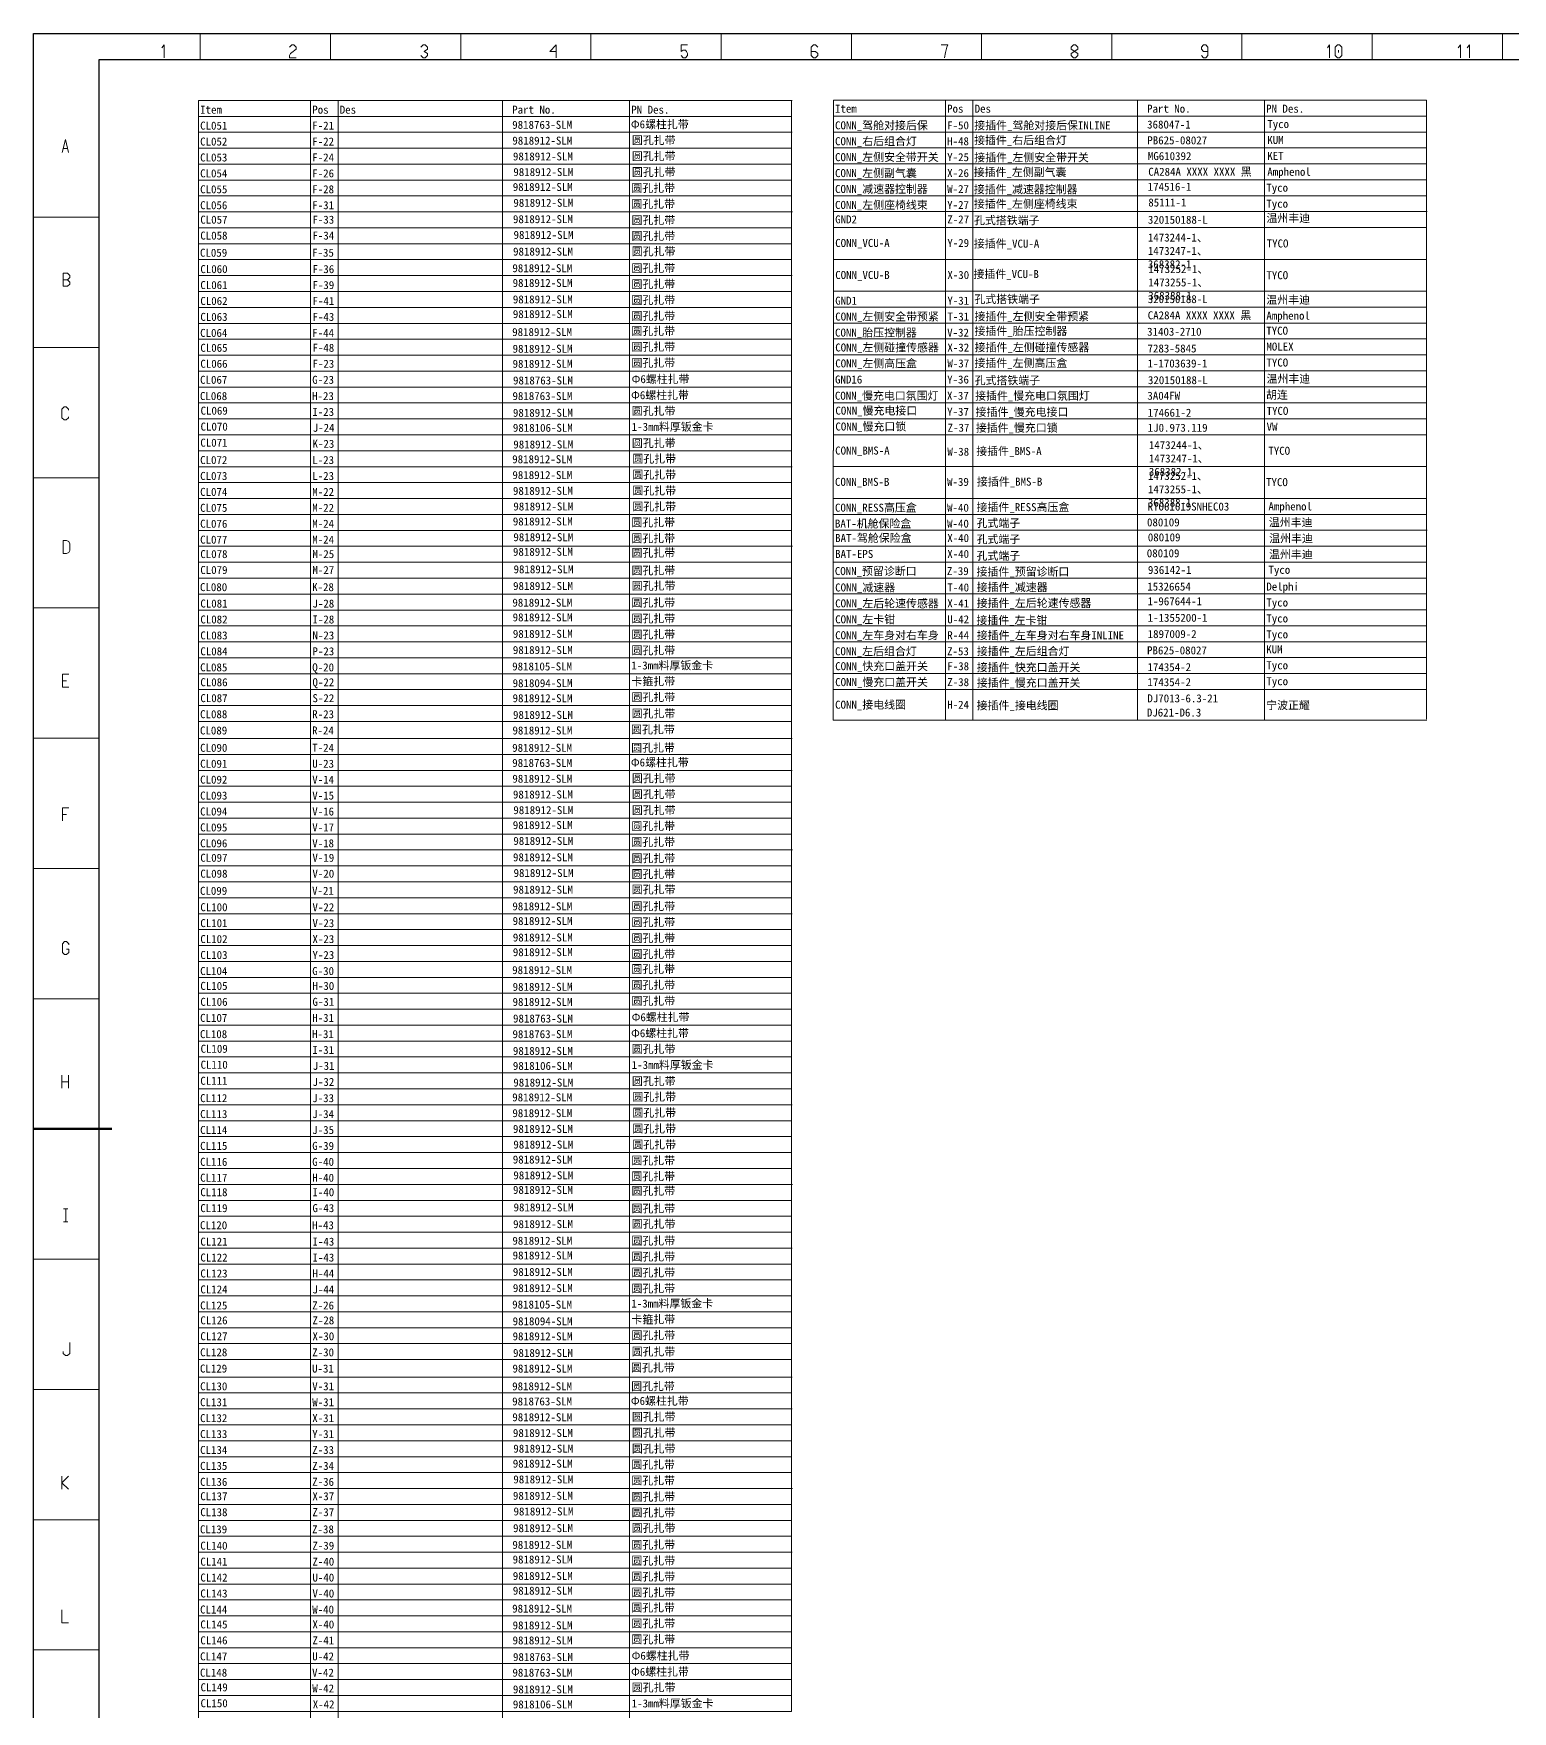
# Model space of a CAD drawing. Header units: millimetres. Extents: x 17 to 3784, y 12 to 1382.
# Drawn here: x 18 to 586, y 737 to 1381 of the extents above; entities that cross this region are included whole.
import ezdxf

# ---------------------------------------------------------------- set-up
doc = ezdxf.new("R2010")
doc.units = ezdxf.units.MM
doc.styles.add('FangSong_GB2312_Style', font='simfang.ttf')

msp = doc.modelspace()

# ---------------------------------------------------------------- linework, layer by layer
for points in [[(18.14, 1381.34), (3479.85, 1381.34), (3479.85, 12.21), (18.14, 12.21)], [(43.28, 1371.36), (3469.6, 1371.36), (3469.6, 22.31), (43.28, 22.31)]]:
    msp.add_lwpolyline(points, close=True)
at = {"color": 7, "linetype": 'Continuous', "lineweight": 13}
for points in [[(82.18, 1371.36), (82.18, 1381.36)], [(132.18, 1371.36), (132.18, 1381.36)], [(182.18, 1371.36), (182.18, 1381.36)], [(232.18, 1371.36), (232.18, 1381.36)], [(282.18, 1371.36), (282.18, 1381.36)], [(332.18, 1371.36), (332.18, 1381.36)], [(382.18, 1371.36), (382.18, 1381.36)], [(432.18, 1371.36), (432.18, 1381.36)], [(482.18, 1371.36), (482.18, 1381.36)], [(532.18, 1371.36), (532.18, 1381.36)], [(582.18, 1371.36), (582.18, 1381.36)], [(68.3, 1377.04), (67.44, 1375.94)], [(68.3, 1372.04), (68.3, 1377.04)], [(116.44, 1376.18), (117.29, 1377.04)], [(116.83, 1373.68), (116.44, 1372.9)], [(116.44, 1372.9), (116.44, 1372.04)], [(116.44, 1372.04), (118.94, 1372.04)], [(117.29, 1374.15), (116.83, 1373.68)], [(117.29, 1377.04), (118.08, 1377.04)], [(118.94, 1375.4), (117.29, 1374.15)], [(118.08, 1377.04), (118.94, 1376.18)], [(118.94, 1376.18), (118.94, 1375.4)], [(166.89, 1376.18), (167.75, 1377.04)], [(167.75, 1372.04), (166.89, 1372.9)], [(167.75, 1377.04), (168.53, 1377.04)], [(168.53, 1372.04), (167.75, 1372.04)], [(169.39, 1375.4), (168.14, 1374.54)], [(168.14, 1374.54), (169.39, 1373.68)], [(168.53, 1377.04), (169.39, 1376.18)], [(169.39, 1372.9), (168.53, 1372.04)], [(169.39, 1376.18), (169.39, 1375.4)], [(169.39, 1373.68), (169.39, 1372.9)], [(218.84, 1377.04), (216.34, 1374.54)], [(216.34, 1374.54), (218.84, 1374.54)], [(218.84, 1372.04), (218.84, 1377.04)], [(269.29, 1377.04), (266.79, 1377.04)], [(266.79, 1377.04), (266.79, 1374.54)], [(266.79, 1374.54), (267.65, 1374.93)], [(267.65, 1372.04), (266.79, 1372.9)], [(267.65, 1374.93), (268.43, 1374.93)], [(268.43, 1372.04), (267.65, 1372.04)], [(268.43, 1374.93), (268.9, 1374.54)], [(269.29, 1372.9), (268.43, 1372.04)], [(268.9, 1374.54), (269.29, 1373.68)], [(269.29, 1373.68), (269.29, 1372.9)], [(317.59, 1377.04), (316.74, 1376.18)], [(316.74, 1376.18), (316.74, 1372.9)], [(318.38, 1374.54), (316.74, 1374.54)], [(316.74, 1372.9), (317.59, 1372.04)], [(318.38, 1377.04), (317.59, 1377.04)], [(317.59, 1372.04), (318.38, 1372.04)], [(319.24, 1376.18), (318.38, 1377.04)], [(319.24, 1373.68), (318.38, 1374.54)], [(318.38, 1372.04), (319.24, 1372.9)], [(319.24, 1372.9), (319.24, 1373.68)], [(369.19, 1377.04), (366.69, 1377.04)], [(367.94, 1372.04), (368.33, 1374.15)], [(368.33, 1374.15), (368.79, 1376.18)], [(368.79, 1376.18), (369.19, 1377.04)], [(416.64, 1376.18), (417.5, 1377.04)], [(416.64, 1375.4), (416.64, 1376.18)], [(419.14, 1373.68), (416.64, 1375.4)], [(419.14, 1375.4), (416.64, 1373.68)], [(416.64, 1373.68), (416.64, 1372.9)], [(416.64, 1372.9), (417.5, 1372.04)], [(417.5, 1377.04), (418.28, 1377.04)], [(417.5, 1372.04), (418.28, 1372.04)], [(418.28, 1377.04), (419.14, 1376.18)], [(418.28, 1372.04), (419.14, 1372.9)], [(419.14, 1376.18), (419.14, 1375.4)], [(419.14, 1372.9), (419.14, 1373.68)], [(466.59, 1376.18), (467.45, 1377.04)], [(466.59, 1375.4), (466.59, 1376.18)], [(467.45, 1374.54), (466.59, 1375.4)], [(467.45, 1372.04), (466.59, 1372.9)], [(467.45, 1377.04), (468.23, 1377.04)], [(469.09, 1374.54), (467.45, 1374.54)], [(468.23, 1372.04), (467.45, 1372.04)], [(468.23, 1377.04), (469.09, 1376.18)], [(469.09, 1372.9), (468.23, 1372.04)], [(469.09, 1376.18), (469.09, 1372.9)], [(515.82, 1377.04), (514.96, 1375.94)], [(515.82, 1372.04), (515.82, 1377.04)], [(518.87, 1377.04), (518.01, 1376.18)], [(518.01, 1376.18), (518.01, 1372.9)], [(518.01, 1372.9), (518.87, 1372.04)], [(519.65, 1377.04), (518.87, 1377.04)], [(518.87, 1372.04), (519.65, 1372.04)], [(519.26, 1374.93), (519.26, 1374.15)], [(520.51, 1376.18), (519.65, 1377.04)], [(519.65, 1372.04), (520.51, 1372.9)], [(520.51, 1375.79), (520.51, 1376.18)], [(520.51, 1373.29), (520.51, 1375.79)], [(520.51, 1372.9), (520.51, 1373.29)], [(566.08, 1377.04), (565.22, 1375.94)], [(566.08, 1372.04), (566.08, 1377.04)], [(569.52, 1377.04), (568.66, 1375.94)], [(569.52, 1372.04), (569.52, 1377.04)], [(29.1, 1335.66), (30.35, 1340.66)], [(30.35, 1340.66), (31.6, 1335.66)], [(29.49, 1337.3), (31.21, 1337.3)], [(18.18, 1310.86), (43.18, 1310.86)], [(29.53, 1284.35), (29.53, 1289.35)], [(29.53, 1289.35), (31.16, 1289.35)], [(31.16, 1289.35), (32.03, 1288.49)], [(32.03, 1288.49), (32.03, 1287.71)], [(31.16, 1286.85), (29.53, 1286.85)], [(31.16, 1284.35), (29.53, 1284.35)], [(32.03, 1287.71), (31.16, 1286.85)], [(31.16, 1286.85), (32.03, 1285.99)], [(32.03, 1285.21), (31.16, 1284.35)], [(32.03, 1285.99), (32.03, 1285.21)], [(18.18, 1260.86), (43.18, 1260.86)], [(29.88, 1238.04), (29.03, 1237.18)], [(29.03, 1237.18), (29.03, 1233.9)], [(30.66, 1238.04), (29.88, 1238.04)], [(31.53, 1237.18), (30.66, 1238.04)], [(31.53, 1236.79), (31.53, 1237.18)], [(29.03, 1233.9), (29.88, 1233.04)], [(29.88, 1233.04), (30.66, 1233.04)], [(30.66, 1233.04), (31.53, 1233.9)], [(31.53, 1233.9), (31.53, 1234.29)], [(18.18, 1210.86), (43.18, 1210.86)], [(29.53, 1181.73), (29.53, 1186.73)], [(29.53, 1186.73), (30.78, 1186.73)], [(30.78, 1186.73), (31.63, 1186.34)], [(31.63, 1186.34), (32.03, 1185.48)], [(32.03, 1185.48), (32.03, 1182.98)], [(30.78, 1181.73), (29.53, 1181.73)], [(31.63, 1182.12), (30.78, 1181.73)], [(32.03, 1182.98), (31.63, 1182.12)], [(18.18, 1160.86), (43.18, 1160.86)], [(29.2, 1130.42), (29.2, 1135.42)], [(29.2, 1135.42), (31.7, 1135.42)], [(29.2, 1132.92), (30.84, 1132.92)], [(31.7, 1130.42), (29.2, 1130.42)], [(18.18, 1110.86), (43.18, 1110.86)], [(29.2, 1079.11), (29.2, 1084.11)], [(29.2, 1084.11), (31.7, 1084.11)], [(29.2, 1081.61), (30.84, 1081.61)], [(18.18, 1060.86), (43.18, 1060.86)], [(30.06, 1032.8), (29.2, 1031.94)], [(29.2, 1031.94), (29.2, 1028.66)], [(30.84, 1032.8), (30.06, 1032.8)], [(31.7, 1031.94), (30.84, 1032.8)], [(31.7, 1031.55), (31.7, 1031.94)], [(29.2, 1028.66), (30.06, 1027.8)], [(30.06, 1027.8), (30.84, 1027.8)], [(31.7, 1029.91), (30.84, 1029.91)], [(30.84, 1027.8), (31.7, 1028.66)], [(31.7, 1028.66), (31.7, 1029.91)], [(18.18, 1010.87), (43.18, 1010.87)], [(29.03, 976.49), (29.03, 981.49)], [(31.53, 981.49), (31.53, 976.49)], [(29.03, 978.99), (31.53, 978.99)], [(29.63, 930.18), (31.35, 930.18)], [(30.5, 930.18), (30.5, 925.18)], [(29.63, 925.18), (31.35, 925.18)], [(18.18, 910.87), (43.18, 910.87)], [(32.03, 878.87), (32.03, 874.73)], [(29.53, 874.73), (29.53, 875.51)], [(30.38, 873.87), (29.53, 874.73)], [(31.16, 873.87), (30.38, 873.87)], [(32.03, 874.73), (31.16, 873.87)], [(81.45, 865.64), (309.43, 865.64)], [(18.18, 860.87), (43.18, 860.87)], [(81.45, 859.53), (309.18, 859.53)], [(29.03, 822.57), (29.03, 827.57)], [(31.53, 827.57), (29.03, 825.07)], [(29.03, 825.07), (31.53, 822.57)], [(18.18, 810.87), (43.18, 810.87)], [(29.03, 776.26), (29.03, 771.26)], [(29.03, 771.26), (31.53, 771.26)], [(18.18, 760.87), (43.18, 760.87)]]:
    msp.add_lwpolyline(points, dxfattribs=at)
at = {"color": 0, "linetype": 'Continuous', "lineweight": 13}
for points in [[(81.46, 1355.69), (81.46, 1221.22)], [(81.46, 1355.69), (309.44, 1355.69)], [(124.51, 1355.69), (124.51, 1221.22)], [(135.07, 1355.69), (135.07, 1221.22)], [(198.22, 1355.69), (198.22, 1221.22)], [(247.01, 1355.69), (247.01, 1221.22)], [(309.23, 1355.69), (309.23, 1227.34)], [(325.26, 1355.82), (325.26, 1349.71)], [(325.26, 1355.82), (553.06, 1355.82)], [(325.26, 1355.8), (325.26, 1221.33)], [(368.32, 1355.82), (368.32, 1349.71)], [(368.32, 1355.8), (368.32, 1221.33)], [(378.87, 1355.82), (378.87, 1349.71)], [(378.87, 1355.8), (378.87, 1221.33)], [(442.02, 1355.82), (442.02, 1349.71)], [(442.02, 1355.8), (442.02, 1221.33)], [(490.82, 1355.82), (490.82, 1349.71)], [(490.82, 1355.8), (490.82, 1221.33)], [(553.04, 1355.8), (553.04, 1221.33)], [(81.46, 1349.57), (309.19, 1349.57)], [(325.26, 1349.71), (552.96, 1349.71)], [(81.46, 1343.46), (309.42, 1343.46)], [(325.26, 1343.57), (553.22, 1343.57)], [(81.46, 1337.35), (309.19, 1337.35)], [(325.26, 1337.46), (552.99, 1337.46)], [(81.46, 1331.24), (309.3, 1331.24)], [(325.26, 1331.35), (553.11, 1331.35)], [(81.46, 1325.13), (309.26, 1325.13)], [(325.26, 1325.24), (553.07, 1325.24)], [(81.46, 1319.01), (309.37, 1319.01)], [(325.26, 1319.12), (553.18, 1319.12)], [(81.46, 1312.9), (309.54, 1312.9)], [(325.26, 1313.01), (553.34, 1313.01)], [(81.46, 1306.79), (309.26, 1306.79)], [(325.26, 1306.9), (553.06, 1306.9)], [(81.46, 1300.68), (309.17, 1300.68)], [(325.26, 1294.68), (552.95, 1294.68)], [(81.46, 1294.57), (309.15, 1294.57)], [(81.46, 1288.45), (309.44, 1288.45)], [(81.46, 1282.34), (309.18, 1282.34)], [(325.26, 1282.45), (552.98, 1282.45)], [(81.46, 1276.23), (309.17, 1276.23)], [(325.26, 1276.34), (552.98, 1276.34)], [(81.46, 1270.12), (309.18, 1270.12)], [(325.26, 1270.23), (552.99, 1270.23)], [(81.46, 1264.01), (309.22, 1264.01)], [(325.26, 1264.12), (553.03, 1264.12)], [(81.46, 1257.89), (309.37, 1257.89)], [(325.26, 1258), (553.18, 1258)], [(81.46, 1251.78), (309.37, 1251.78)], [(325.26, 1251.89), (553.18, 1251.89)], [(81.46, 1245.67), (309.2, 1245.67)], [(325.26, 1245.78), (553, 1245.78)], [(81.46, 1239.56), (309.25, 1239.56)], [(325.24, 1239.58), (553.03, 1239.58)], [(81.46, 1233.45), (309.16, 1233.45)], [(325.24, 1233.47), (552.94, 1233.47)], [(81.46, 1227.33), (309.25, 1227.33)], [(81.46, 1227.31), (81.46, 1092.85)], [(124.52, 1227.31), (124.52, 1092.85)], [(135.07, 1227.31), (135.07, 1092.85)], [(198.22, 1227.31), (198.22, 1092.85)], [(247.01, 1227.31), (247.01, 1092.85)], [(309.23, 1227.31), (309.23, 1092.85)], [(325.24, 1227.36), (553.03, 1227.36)], [(81.46, 1221.22), (309.16, 1221.22)], [(325.24, 1221.25), (325.24, 1117.8)], [(368.29, 1221.25), (368.29, 1117.82)], [(378.85, 1221.25), (378.85, 1117.9)], [(442, 1221.25), (442, 1117.8)], [(490.79, 1221.25), (490.79, 1117.86)], [(553.01, 1221.25), (553.01, 1118.13)], [(81.46, 1215.09), (309.42, 1215.09)], [(325.24, 1215.14), (552.96, 1215.14)], [(81.46, 1208.97), (309.19, 1208.97)], [(81.46, 1202.86), (309.3, 1202.86)], [(325.24, 1202.91), (553.04, 1202.91)], [(81.46, 1196.75), (309.26, 1196.75)], [(325.24, 1196.8), (553.15, 1196.8)], [(81.46, 1190.64), (309.38, 1190.64)], [(325.24, 1190.69), (553.32, 1190.69)], [(81.46, 1184.53), (309.54, 1184.53)], [(325.24, 1184.58), (553.04, 1184.58)], [(81.46, 1178.41), (309.26, 1178.41)], [(81.46, 1172.3), (309.17, 1172.3)], [(325.24, 1178.46), (552.94, 1178.46)], [(325.24, 1172.35), (552.92, 1172.35)], [(81.46, 1166.19), (309.15, 1166.19)], [(325.24, 1166.24), (553.22, 1166.24)], [(81.46, 1160.08), (309.44, 1160.08)], [(325.24, 1160.13), (552.95, 1160.13)], [(81.46, 1153.97), (309.18, 1153.97)], [(325.24, 1154.02), (552.95, 1154.02)], [(81.46, 1147.85), (309.17, 1147.85)], [(325.24, 1147.9), (552.96, 1147.9)], [(81.46, 1141.74), (309.19, 1141.74)], [(325.24, 1141.79), (553, 1141.79)], [(81.46, 1135.63), (309.23, 1135.63)], [(325.24, 1135.68), (553.15, 1135.68)], [(81.46, 1129.52), (309.38, 1129.52)], [(325.24, 1129.57), (553.15, 1129.57)], [(325.24, 1129.57), (553.15, 1129.57)], [(81.46, 1123.41), (309.38, 1123.41)], [(81.46, 1117.29), (309.2, 1117.29)], [(325.24, 1117.83), (553.15, 1117.83)], [(81.46, 1110.74), (81.46, 976.28)], [(81.46, 1110.74), (309.44, 1110.74)], [(124.51, 1110.74), (124.51, 976.28)], [(135.07, 1110.74), (135.07, 976.28)], [(198.22, 1110.74), (198.22, 976.28)], [(247.01, 1110.74), (247.01, 976.28)], [(309.23, 1110.74), (309.23, 982.39)], [(81.46, 1104.63), (309.19, 1104.63)], [(81.46, 1098.52), (309.42, 1098.52)], [(81.46, 1092.41), (309.18, 1092.41)], [(81.46, 1086.29), (309.3, 1086.29)], [(81.46, 1080.18), (309.26, 1080.18)], [(81.46, 1074.07), (309.37, 1074.07)], [(81.46, 1067.96), (309.54, 1067.96)], [(81.46, 1061.85), (309.26, 1061.85)], [(81.46, 1055.73), (309.16, 1055.73)], [(81.46, 1049.62), (309.14, 1049.62)], [(81.46, 1043.51), (309.44, 1043.51)], [(81.46, 1037.4), (309.18, 1037.4)], [(81.46, 1031.29), (309.17, 1031.29)], [(81.46, 1025.17), (309.18, 1025.17)], [(81.46, 1019.06), (309.22, 1019.06)], [(81.46, 1012.95), (309.37, 1012.95)], [(81.46, 1006.84), (309.37, 1006.84)], [(81.46, 1000.73), (309.2, 1000.73)], [(81.46, 994.61), (309.25, 994.61)], [(81.46, 988.5), (309.16, 988.5)], [(81.46, 982.39), (309.25, 982.39)], [(81.46, 982.37), (81.46, 847.9)], [(124.51, 982.37), (124.51, 847.9)], [(135.07, 982.37), (135.07, 847.9)], [(198.22, 982.37), (198.22, 847.9)], [(247.01, 982.37), (247.01, 847.9)], [(309.23, 982.37), (309.23, 847.9)], [(81.46, 976.28), (309.16, 976.28)], [(81.46, 970.14), (309.42, 970.14)], [(81.46, 964.03), (309.19, 964.03)], [(81.46, 957.92), (309.3, 957.92)], [(81.46, 951.81), (309.26, 951.81)], [(81.46, 945.69), (309.37, 945.69)], [(81.46, 939.58), (309.54, 939.58)], [(81.46, 933.47), (309.26, 933.47)], [(81.46, 927.36), (309.17, 927.36)], [(81.46, 921.25), (309.14, 921.25)], [(81.46, 915.14), (309.44, 915.14)], [(81.46, 909.02), (309.18, 909.02)], [(81.46, 902.91), (309.17, 902.91)], [(81.46, 896.8), (309.18, 896.8)], [(81.46, 890.69), (309.22, 890.69)], [(81.46, 884.58), (309.37, 884.58)], [(81.46, 878.46), (309.37, 878.46)], [(81.46, 872.35), (309.2, 872.35)], [(81.45, 865.64), (81.45, 731.18)], [(124.51, 865.64), (124.51, 731.18)], [(135.06, 865.64), (135.06, 731.18)], [(198.21, 865.64), (198.21, 731.18)], [(247, 865.64), (247, 731.18)], [(309.22, 865.64), (309.22, 737.29)], [(81.45, 853.42), (309.41, 853.42)], [(81.45, 847.31), (309.18, 847.31)], [(81.45, 841.2), (309.29, 841.2)], [(81.45, 835.08), (309.25, 835.08)], [(81.45, 828.97), (309.36, 828.97)], [(81.45, 822.86), (309.53, 822.86)], [(81.45, 816.75), (309.25, 816.75)], [(81.45, 810.64), (309.16, 810.64)], [(81.45, 804.52), (309.14, 804.52)], [(81.45, 798.41), (309.43, 798.41)], [(81.45, 792.3), (309.17, 792.3)], [(81.45, 786.19), (309.16, 786.19)], [(81.45, 780.08), (309.18, 780.08)], [(81.45, 773.96), (309.21, 773.96)], [(81.45, 767.85), (309.36, 767.85)], [(81.45, 761.74), (309.36, 761.74)], [(81.45, 755.63), (309.19, 755.63)], [(81.45, 749.52), (309.24, 749.52)], [(81.45, 743.4), (309.15, 743.4)], [(81.45, 737.29), (309.24, 737.29)]]:
    msp.add_lwpolyline(points, dxfattribs=at)
at = {"color": 7, "linetype": 'Continuous', "lineweight": 50}
msp.add_lwpolyline([(18.18, 960.87), (48.18, 960.87)], dxfattribs=at)

# ---------------------------------------------------------------- texts
at = {"color": 0, "linetype": 'Continuous', "style": 'FangSong_GB2312_Style'}
for s, height, p in [('Item', 3.072, (82.11, 1350.61)), ('Pos', 3.072, (125.17, 1350.61)), ('Des', 3.072, (135.72, 1350.61)), ('Part No.', 3.072, (201.94, 1350.61)), ('PN Des.', 3.072, (247.66, 1350.61)), ('Item', 3.072, (325.9, 1350.99)), ('Pos', 3.072, (368.95, 1350.99)), ('Des', 3.072, (379.51, 1350.99)), ('Part No.', 3.072, (445.73, 1350.99)), ('PN Des.', 3.072, (491.45, 1350.99)), ('CL051', 3.072, (82.11, 1344.49)), ('F-21', 3.072, (125.17, 1344.49)), ('9818763-SLM', 3.0724, (201.95, 1344.8)), ('Φ6螺柱扎带', 3.072, (247.51, 1344.98)), ('CONN_驾舱对接后保', 3.0724, (325.92, 1344.6)), ('F-50', 3.072, (368.97, 1344.6)), ('接插件_驾舱对接后保INLINE', 3.0724, (379.37, 1344.58)), ('368047-1', 3.072, (445.75, 1344.91)), ('Tyco ', 3.072, (491.89, 1345.09)), ('CL052', 3.072, (82.11, 1338.38)), ('F-22', 3.072, (125.17, 1338.38)), ('9818912-SLM ', 3.0724, (202.01, 1338.73)), ('圆孔扎带', 3.072, (247.9, 1338.87)), ('CONN_右后组合灯 ', 3.0724, (325.92, 1338.49)), ('H-48', 3.072, (368.97, 1338.49)), ('接插件_右后组合灯', 3.072, (379.32, 1338.89)), ('CL053', 3.072, (82.11, 1332.27)), ('F-24', 3.072, (125.17, 1332.27)), ('9818912-SLM ', 3.0724, (202.23, 1332.67)), ('圆孔扎带', 3.072, (247.9, 1332.76)), ('CONN_左侧安全带开关', 3.0724, (325.92, 1332.38)), ('Y-25', 3.072, (368.97, 1332.38)), ('接插件_左侧安全带开关', 3.0724, (379.37, 1332.26)), ('MG610392', 3.072, (446.04, 1332.79)), ('KET', 3.072, (491.89, 1332.87)), ('CL054', 3.072, (82.11, 1326.16)), ('F-26', 3.072, (125.17, 1326.16)), ('9818912-SLM ', 3.0724, (202.38, 1326.67)), ('圆孔扎带', 3.072, (247.9, 1326.65)), ('CONN_左侧副气囊', 3.072, (325.92, 1326.27)), ('X-26', 3.072, (368.97, 1326.27)), ('接插件_左侧副气囊', 3.072, (379.17, 1326.64)), ('CA284A XXXX XXXX 黑', 3.0724, (446.19, 1326.79)), ('Amphenol ', 3.072, (491.89, 1326.76)), ('CL055', 3.072, (82.11, 1320.05)), ('F-28', 3.072, (125.17, 1320.05)), ('9818912-SLM ', 3.0724, (202.17, 1320.93)), ('圆孔扎带', 3.072, (247.7, 1320.54)), ('CONN_减速器控制器', 3.0724, (325.92, 1320.16)), ('W-27', 3.072, (368.97, 1320.16)), ('接插件_减速器控制器', 3.072, (379.22, 1320.02)), ('174516-1', 3.072, (445.98, 1321.04)), ('Tyco ', 3.072, (491.51, 1320.65)), ('CL056', 3.072, (82.11, 1313.93)), ('F-31', 3.072, (125.17, 1313.93)), ('9818912-SLM ', 3.0724, (202.39, 1314.87)), ('圆孔扎带', 3.072, (247.7, 1314.42)), ('CONN_左侧座椅线束', 3.0724, (325.92, 1314.04)), ('Y-27', 3.072, (368.97, 1314.04)), ('接插件_左侧座椅线束', 3.072, (379.23, 1314.44)), ('85111-1', 3.072, (446.2, 1314.98)), ('Tyco ', 3.072, (491.51, 1314.53)), ('CL057', 3.072, (82.17, 1308.39)), ('F-33', 3.072, (125.23, 1308.39)), ('9818912-SLM ', 3.0724, (202.24, 1308.58)), ('圆孔扎带', 3.072, (247.77, 1308.18)), ('GND2', 3.072, (325.98, 1308.5)), ('Z-27', 3.072, (369.03, 1308.5)), ('孔式搭铁端子', 3.072, (379.28, 1308.14)), ('320150188-L', 3.0724, (446.04, 1308.36)), ('温州丰迪', 3.072, (491.57, 1308.99)), ('CL058', 3.072, (82.17, 1302.28)), ('F-34', 3.072, (125.23, 1302.28)), ('9818912-SLM ', 3.0724, (202.46, 1302.56)), ('圆孔扎带', 3.072, (247.77, 1302.11)), ('CONN_VCU-A', 3.072, (325.98, 1299.45)), ('Y-29', 3.072, (369.03, 1299.45)), ('接插件_VCU-A', 3.072, (379.22, 1299.18)), ('TYCO ', 3.072, (491.65, 1299.25)), ('CL059', 3.072, (82.05, 1295.7)), ('F-35', 3.072, (125.11, 1295.7)), ('9818912-SLM ', 3.0724, (202.28, 1296.14)), ('圆孔扎带', 3.072, (247.85, 1296.2)), ('CL060', 3.072, (82.19, 1289.41)), ('F-36', 3.072, (125.24, 1289.41)), ('9818912-SLM ', 3.0724, (202.02, 1289.76)), ('圆孔扎带', 3.072, (247.74, 1289.76)), ('CONN_VCU-B', 3.072, (325.99, 1287.16)), ('X-30', 3.072, (369.05, 1287.16)), ('接插件_VCU-B', 3.072, (379.07, 1287.51)), ('TYCO ', 3.072, (491.54, 1287.07)), ('CL061', 3.072, (82.19, 1283.29)), ('F-39', 3.072, (125.24, 1283.29)), ('9818912-SLM ', 3.0724, (202.11, 1284.12)), ('圆孔扎带', 3.072, (247.74, 1283.64)), ('CL062', 3.072, (82.19, 1277.18)), ('F-41', 3.072, (125.24, 1277.18)), ('9818912-SLM ', 3.0724, (202.19, 1277.79)), ('圆孔扎带', 3.072, (247.74, 1277.53)), ('GND1', 3.072, (325.99, 1277.29)), ('Y-31', 3.072, (369.05, 1277.29)), ('孔式搭铁端子', 3.072, (379.42, 1277.87)), ('320150188-L', 3.0724, (445.99, 1277.9)), ('温州丰迪', 3.072, (491.54, 1277.64)), ('CL063', 3.072, (82.19, 1271.07)), ('F-43', 3.072, (125.24, 1271.07)), ('9818912-SLM ', 3.0724, (202.19, 1272.15)), ('圆孔扎带', 3.072, (247.7, 1265.64)), ('圆孔扎带', 3.072, (247.74, 1271.42)), ('CONN_左侧安全带预紧', 3.0724, (325.99, 1271.18)), ('T-31', 3.072, (369.05, 1271.18)), ('接插件_左侧安全带预紧', 3.0724, (379.47, 1271.25)), ('接插件_胎压控制器', 3.072, (379.48, 1265.66)), ('CA284A XXXX XXXX 黑', 3.0724, (445.99, 1271.68)), ('TYCO ', 3.072, (491.5, 1265.75)), ('Amphenol ', 3.072, (491.54, 1271.53)), ('CL064', 3.072, (82.11, 1264.92)), ('F-44', 3.072, (125.17, 1264.92)), ('9818912-SLM ', 3.0724, (201.94, 1265.26)), ('圆孔扎带', 3.072, (247.74, 1259.55)), ('CONN_胎压控制器', 3.072, (325.92, 1265.03)), ('CONN_左侧碰撞传感器', 3.0724, (325.99, 1259.31)), ('V-32', 3.072, (368.97, 1265.03)), ('接插件_左侧碰撞传感器', 3.0724, (379.53, 1259.37)), ('31403-2710', 3.072, (445.75, 1265.38)), ('MOLEX', 3.072, (491.55, 1259.66)), ('CL065', 3.072, (82.19, 1259.2)), ('CL066', 3.072, (82.19, 1253.08)), ('F-48', 3.072, (125.24, 1259.2)), ('F-23', 3.072, (125.24, 1253.08)), ('9818912-SLM ', 3.0724, (202.09, 1253.07)), ('9818912-SLM ', 3.0724, (202.11, 1258.84)), ('圆孔扎带', 3.072, (247.74, 1253.43)), ('CONN_左侧高压盒', 3.072, (325.99, 1253.2)), ('W-37', 3.072, (369.05, 1253.2)), ('X-32', 3.072, (369.05, 1259.31)), ('接插件_左侧高压盒', 3.072, (379.47, 1253.35)), ('7283-5845', 3.072, (445.91, 1258.95)), ('1-1703639-1', 3.0724, (445.9, 1253.18)), ('TYCO ', 3.072, (491.55, 1253.54)), ('CL067', 3.072, (82.1, 1246.92)), ('G-23', 3.072, (125.16, 1246.92)), ('9818763-SLM', 3.0724, (202.26, 1246.68)), ('Φ6螺柱扎带', 3.072, (247.81, 1247.18)), ('GND16', 3.072, (325.91, 1247.03)), ('Y-36', 3.072, (368.96, 1247.03)), ('孔式搭铁端子', 3.072, (379.52, 1246.72)), ('320150188-L', 3.0724, (446.06, 1246.79)), ('温州丰迪', 3.072, (491.62, 1247.3)), ('CL068', 3.072, (82.04, 1240.68)), ('H-23', 3.072, (125.1, 1240.68)), ('9818763-SLM', 3.0724, (202.05, 1240.69)), ('Φ6螺柱扎带', 3.072, (247.6, 1241.03)), ('CONN_慢充电口氛围灯', 3.0724, (325.85, 1240.8)), ('X-37', 3.072, (368.9, 1240.8)), ('接插件_慢充电口氛围灯', 3.0724, (379.69, 1240.78)), ('3A04FW', 3.072, (445.85, 1240.8)), ('胡连 ', 3.072, (491.4, 1241.14)), ('CL069', 3.072, (82.27, 1235.06)), ('I-23', 3.072, (125.19, 1234.61)), ('9818912-SLM ', 3.0724, (202.22, 1234.26)), ('圆孔扎带', 3.072, (247.85, 1234.97)), ('CONN_慢充电接口', 3.072, (326.05, 1235.08)), ('Y-37', 3.072, (368.96, 1234.64)), ('接插件_慢充电接口', 3.072, (379.9, 1234.57)), ('174661-2', 3.072, (445.99, 1234.29)), ('TYCO ', 3.072, (491.63, 1234.99)), ('CL070', 3.072, (82.27, 1228.95)), ('J-24', 3.072, (125.35, 1228.51)), ('9818106-SLM ', 3.0724, (202.2, 1228.5)), ('1-3mm料厚钣金卡', 3.072, (247.85, 1228.86)), ('CONN_慢充口锁', 3.072, (326.05, 1228.97)), ('Z-37', 3.072, (369.13, 1228.53)), ('接插件_慢充口锁', 3.072, (379.97, 1228.5)), ('1J0.973.119', 3.0724, (445.98, 1228.52)), ('VW ', 3.072, (491.63, 1228.88)), ('CL071', 3.072, (82.18, 1222.78)), ('K-23', 3.072, (125.26, 1222.35)), ('9818912-SLM ', 3.0724, (202.37, 1222.1)), ('圆孔扎带', 3.072, (247.92, 1222.61)), ('CL072', 3.072, (82.11, 1216.12)), ('L-23', 3.072, (125.17, 1216.12)), ('9818912-SLM ', 3.0724, (201.95, 1216.43)), ('圆孔扎带', 3.072, (248.09, 1216.61)), ('CONN_BMS-A', 3.072, (325.96, 1219.76)), ('W-38', 3.072, (369.04, 1219.32)), ('接插件_BMS-A', 3.072, (380.13, 1219.54)), ('TYCO ', 3.072, (492.29, 1219.67)), ('CL073', 3.072, (82.11, 1210.01)), ('L-23', 3.072, (125.17, 1210.01)), ('9818912-SLM ', 3.0724, (202.02, 1210.36)), ('圆孔扎带', 3.072, (248.09, 1210.5)), ('接插件_BMS-B', 3.072, (380.41, 1207.81)), ('CL074', 3.072, (82.11, 1203.89)), ('M-22', 3.072, (125.17, 1203.89)), ('9818912-SLM ', 3.0724, (202.23, 1204.3)), ('圆孔扎带', 3.072, (248.09, 1204.38)), ('CONN_BMS-B', 3.072, (325.89, 1207.74)), ('W-39', 3.072, (368.94, 1207.74)), ('TYCO ', 3.072, (491.41, 1207.63)), ('CL075', 3.072, (82.11, 1197.78)), ('M-22', 3.072, (125.17, 1197.78)), ('9818912-SLM ', 3.0724, (202.38, 1198.3)), ('圆孔扎带', 3.072, (248.09, 1198.27)), ('CONN_RESS高压盒', 3.0724, (325.89, 1197.83)), ('W-40', 3.072, (368.94, 1197.83)), ('接插件_RESS高压盒', 3.0724, (380.26, 1198.03)), ('CL076', 3.072, (82.11, 1191.67)), ('M-24', 3.072, (125.17, 1191.67)), ('9818912-SLM ', 3.0724, (202.18, 1192.55)), ('圆孔扎带', 3.072, (247.7, 1192.16)), ('BAT-机舱保险盒', 3.072, (325.89, 1191.72)), ('W-40', 3.072, (368.94, 1191.72)), ('孔式端子', 3.072, (380.26, 1191.91)), ('080109', 3.072, (445.7, 1192.2)), ('温州丰迪', 3.072, (492.48, 1192.21)), ('CL077', 3.072, (82.11, 1185.56)), ('M-24', 3.072, (125.17, 1185.56)), ('9818912-SLM ', 3.0724, (202.4, 1186.5)), ('圆孔扎带', 3.072, (247.7, 1186.05)), ('BAT-驾舱保险盒', 3.072, (325.95, 1186.18)), ('X-40', 3.072, (369.01, 1186.18)), ('孔式端子', 3.072, (380.26, 1185.71)), ('080109', 3.072, (446.02, 1186.45)), ('温州丰迪', 3.072, (492.62, 1186.05)), ('CL078', 3.072, (82.17, 1180.02)), ('M-25', 3.072, (125.23, 1180.02)), ('9818912-SLM ', 3.0724, (202.24, 1180.9)), ('圆孔扎带', 3.072, (247.77, 1180.51)), ('BAT-EPS', 3.072, (325.95, 1180.07)), ('X-40', 3.072, (369.01, 1180.07)), ('孔式端子', 3.072, (380.26, 1179.38)), ('080109', 3.072, (445.62, 1180.34)), ('温州丰迪', 3.072, (492.56, 1179.9)), ('CL079', 3.072, (82.17, 1173.91)), ('M-27', 3.072, (125.23, 1173.91)), ('9818912-SLM ', 3.0724, (202.46, 1174.18)), ('圆孔扎带', 3.072, (247.77, 1173.73)), ('CONN_预留诊断口', 3.072, (325.83, 1173.49)), ('Z-39', 3.072, (368.88, 1173.49)), ('接插件_预留诊断口', 3.072, (380.26, 1173.27)), ('936142-1', 3.072, (446.05, 1173.93)), ('Tyco', 3.072, (492.35, 1173.98)), ('CL080', 3.072, (82.05, 1167.33)), ('K-28', 3.072, (125.11, 1167.33)), ('9818912-SLM ', 3.0724, (202.28, 1167.77)), ('圆孔扎带', 3.072, (247.85, 1167.82)), ('CONN_减速器', 3.072, (325.96, 1167.19)), ('T-40', 3.072, (369.02, 1167.19)), ('接插件_减速器 ', 3.072, (380.32, 1167.32)), ('15326654', 3.072, (445.8, 1167.54)), ('Delphi', 3.072, (491.52, 1167.54)), ('CL081', 3.072, (82.19, 1161.03)), ('J-28', 3.072, (125.24, 1161.03)), ('9818912-SLM ', 3.0724, (202.02, 1161.38)), ('圆孔扎带', 3.072, (247.74, 1161.38)), ('CONN_左后轮速传感器', 3.0724, (325.96, 1161.08)), ('X-41', 3.072, (369.02, 1161.08)), ('接插件_左后轮速传感器', 3.0724, (380.32, 1161.21)), ('1-967644-1', 3.072, (445.89, 1161.91)), ('Tyco', 3.072, (491.52, 1161.43)), ('CL082', 3.072, (82.19, 1154.92)), ('I-28', 3.072, (125.24, 1154.92)), ('9818912-SLM ', 3.0724, (202.11, 1155.74)), ('圆孔扎带', 3.072, (247.74, 1155.27)), ('CONN_左卡钳', 3.072, (325.96, 1154.97)), ('U-42', 3.072, (369.02, 1154.97)), ('接插件_左卡钳', 3.072, (380.2, 1154.64)), ('1-1355200-1', 3.0724, (445.96, 1155.57)), ('Tyco', 3.072, (491.52, 1155.32)), ('CL083', 3.072, (82.19, 1148.81)), ('N-23', 3.072, (125.24, 1148.81)), ('9818912-SLM ', 3.0724, (202.19, 1149.41)), ('圆孔扎带', 3.072, (247.74, 1149.16)), ('圆孔扎带', 3.072, (247.74, 1143.04)), ('CONN_左车身对右车身', 3.0724, (325.96, 1148.86)), ('R-44', 3.072, (369.02, 1148.86)), ('接插件_左车身对右车身INLINE', 3.0724, (380.33, 1148.85)), ('1897009-2', 3.072, (445.96, 1149.32)), ('Tyco', 3.072, (491.52, 1149.21)), ('CL084', 3.072, (82.19, 1142.7)), ('P-23', 3.072, (125.24, 1142.7)), ('9818912-SLM ', 3.0724, (202.19, 1143.19)), ('1-3mm料厚钣金卡', 3.072, (247.7, 1137.26)), ('CONN_左后组合灯', 3.072, (325.89, 1142.7)), ('Z-53', 3.072, (368.94, 1142.7)), ('接插件_左后组合灯', 3.072, (380.33, 1142.74)), ('CL085', 3.072, (82.11, 1136.54)), ('CL086', 3.072, (82.19, 1130.82)), ('Q-20', 3.072, (125.17, 1136.54)), ('Q-22', 3.072, (125.24, 1130.82)), ('9818105-SLM ', 3.0724, (201.94, 1136.89)), ('9818094-SLM ', 3.0724, (202.11, 1130.47)), ('卡箍扎带', 3.072, (247.74, 1131.17)), ('CL087', 3.072, (82.19, 1124.71)), ('S-22', 3.072, (125.24, 1124.71)), ('9818912-SLM ', 3.0724, (202.09, 1124.7)), ('圆孔扎带', 3.072, (247.74, 1125.06)), ('CL088', 3.072, (82.1, 1118.55)), ('R-23', 3.072, (125.16, 1118.55)), ('9818912-SLM ', 3.0724, (202.26, 1118.3)), ('圆孔扎带', 3.072, (247.81, 1118.81)), ('CL089', 3.072, (82.05, 1112.31)), ('R-24', 3.072, (125.1, 1112.31)), ('9818912-SLM ', 3.0724, (202.05, 1112.31)), ('圆孔扎带', 3.072, (247.6, 1112.66)), ('CL090', 3.072, (82.11, 1105.66)), ('T-24', 3.072, (125.16, 1105.66)), ('CL091', 3.072, (82.11, 1099.55)), ('U-23', 3.072, (125.16, 1099.55)), ('9818763-SLM', 3.0724, (201.95, 1099.86)), ('Φ6螺柱扎带', 3.072, (247.51, 1100.04)), ('CL092', 3.072, (82.11, 1093.44)), ('V-14', 3.072, (125.16, 1093.44)), ('9818912-SLM ', 3.0724, (202.01, 1093.79)), ('圆孔扎带', 3.072, (247.9, 1093.93)), ('CL093', 3.072, (82.11, 1087.33)), ('V-15', 3.072, (125.16, 1087.33)), ('9818912-SLM ', 3.0724, (202.23, 1087.73)), ('圆孔扎带', 3.072, (247.9, 1087.82)), ('CL094', 3.072, (82.11, 1081.21)), ('V-16', 3.072, (125.16, 1081.21)), ('9818912-SLM ', 3.0724, (202.38, 1081.73)), ('圆孔扎带', 3.072, (247.9, 1081.7)), ('CL095', 3.072, (82.11, 1075.1)), ('V-17', 3.072, (125.16, 1075.1)), ('9818912-SLM ', 3.0724, (202.17, 1075.99)), ('圆孔扎带', 3.072, (247.7, 1075.59)), ('CL096', 3.072, (82.11, 1068.99)), ('V-18', 3.072, (125.16, 1068.99)), ('9818912-SLM ', 3.0724, (202.39, 1069.93)), ('圆孔扎带', 3.072, (247.7, 1069.48)), ('CL097', 3.072, (82.17, 1063.45)), ('V-19', 3.072, (125.23, 1063.45)), ('9818912-SLM ', 3.0724, (202.24, 1063.63)), ('圆孔扎带', 3.072, (247.76, 1063.24)), ('CL098', 3.072, (82.17, 1057.34)), ('V-20', 3.072, (125.23, 1057.34)), ('9818912-SLM ', 3.0724, (202.46, 1057.61)), ('圆孔扎带', 3.072, (247.76, 1057.17)), ('CL099', 3.072, (82.05, 1050.76)), ('V-21', 3.072, (125.1, 1050.76)), ('9818912-SLM ', 3.0724, (202.28, 1051.2)), ('圆孔扎带', 3.072, (247.85, 1051.25)), ('CL100', 3.072, (82.18, 1044.46)), ('V-22', 3.072, (125.24, 1044.46)), ('9818912-SLM ', 3.0724, (202.02, 1044.81)), ('圆孔扎带', 3.072, (247.74, 1044.81)), ('CL101', 3.072, (82.18, 1038.35)), ('V-23', 3.072, (125.24, 1038.35)), ('9818912-SLM ', 3.0724, (202.11, 1039.18)), ('圆孔扎带', 3.072, (247.74, 1038.7)), ('CL102', 3.072, (82.18, 1032.24)), ('X-23', 3.072, (125.24, 1032.24)), ('9818912-SLM ', 3.0724, (202.18, 1032.84)), ('圆孔扎带', 3.072, (247.74, 1032.59)), ('CL103', 3.072, (82.18, 1026.13)), ('Y-23', 3.072, (125.24, 1026.13)), ('9818912-SLM ', 3.0724, (202.18, 1027.21)), ('圆孔扎带', 3.072, (247.7, 1020.7)), ('圆孔扎带', 3.072, (247.74, 1026.48)), ('CL104', 3.072, (82.11, 1019.97)), ('G-30', 3.072, (125.16, 1019.97)), ('9818912-SLM ', 3.0724, (201.94, 1020.32)), ('圆孔扎带', 3.072, (247.74, 1014.6)), ('CL105', 3.072, (82.19, 1014.25)), ('CL106', 3.072, (82.19, 1008.14)), ('G-31', 3.072, (125.24, 1008.14)), ('H-30', 3.072, (125.24, 1014.25)), ('9818912-SLM ', 3.0724, (202.09, 1008.13)), ('9818912-SLM ', 3.0724, (202.11, 1013.9)), ('圆孔扎带', 3.072, (247.74, 1008.49)), ('CL107', 3.072, (82.1, 1001.98)), ('H-31', 3.072, (125.15, 1001.98)), ('9818763-SLM', 3.0724, (202.26, 1001.73)), ('Φ6螺柱扎带', 3.072, (247.81, 1002.24)), ('CL108', 3.072, (82.04, 995.74)), ('H-31', 3.072, (125.1, 995.74)), ('9818763-SLM', 3.0724, (202.05, 995.74)), ('Φ6螺柱扎带', 3.072, (247.59, 996.09)), ('CL109', 3.072, (82.27, 990.12)), ('I-31', 3.072, (125.18, 989.67)), ('9818912-SLM ', 3.0724, (202.21, 989.32)), ('圆孔扎带', 3.072, (247.85, 990.03)), ('CL110', 3.072, (82.27, 984)), ('J-31', 3.072, (125.35, 983.57)), ('9818106-SLM ', 3.0724, (202.2, 983.55)), ('1-3mm料厚钣金卡', 3.072, (247.85, 983.91)), ('CL111', 3.072, (82.18, 977.84)), ('J-32', 3.072, (125.26, 977.4)), ('9818912-SLM ', 3.0724, (202.37, 977.16)), ('圆孔扎带', 3.072, (247.92, 977.67)), ('CL112', 3.072, (82.11, 971.17)), ('J-33', 3.072, (125.16, 971.17)), ('9818912-SLM ', 3.0724, (201.95, 971.48)), ('圆孔扎带', 3.072, (248.09, 971.67)), ('CL113', 3.072, (82.11, 965.06)), ('J-34', 3.072, (125.16, 965.06)), ('9818912-SLM ', 3.0724, (202.01, 965.41)), ('圆孔扎带', 3.072, (248.09, 965.55)), ('CL114', 3.072, (82.11, 958.95)), ('J-35', 3.072, (125.16, 958.95)), ('9818912-SLM ', 3.0724, (202.23, 959.36)), ('圆孔扎带', 3.072, (248.09, 959.44)), ('CL115', 3.072, (82.11, 952.84)), ('G-39', 3.072, (125.16, 952.84)), ('9818912-SLM ', 3.0724, (202.38, 953.36)), ('圆孔扎带', 3.072, (248.09, 953.33)), ('CL116', 3.072, (82.11, 946.73)), ('G-40', 3.072, (125.16, 946.73)), ('9818912-SLM ', 3.0724, (202.17, 947.61)), ('圆孔扎带', 3.072, (247.7, 947.22)), ('CL117', 3.072, (82.11, 940.62)), ('H-40', 3.072, (125.16, 940.62)), ('9818912-SLM ', 3.0724, (202.39, 941.55)), ('圆孔扎带', 3.072, (247.7, 941.11)), ('CL118', 3.072, (82.17, 935.07)), ('I-40', 3.072, (125.23, 935.07)), ('9818912-SLM ', 3.0724, (202.24, 935.96)), ('圆孔扎带', 3.072, (247.76, 935.56)), ('CL119', 3.072, (82.17, 928.96)), ('G-43', 3.072, (125.23, 928.96)), ('9818912-SLM ', 3.0724, (202.46, 929.24)), ('圆孔扎带', 3.072, (247.76, 928.79)), ('CL120', 3.072, (82.05, 922.39)), ('H-43', 3.072, (125.11, 922.39)), ('9818912-SLM ', 3.0724, (202.28, 922.82)), ('圆孔扎带', 3.072, (247.85, 922.88)), ('CL121', 3.072, (82.19, 916.09)), ('I-43', 3.072, (125.24, 916.09)), ('9818912-SLM ', 3.0724, (202.02, 916.44)), ('圆孔扎带', 3.072, (247.74, 916.44)), ('CL122', 3.072, (82.19, 909.98)), ('I-43', 3.072, (125.24, 909.98)), ('9818912-SLM ', 3.0724, (202.11, 910.8)), ('圆孔扎带', 3.072, (247.74, 910.32)), ('CL123', 3.072, (82.19, 903.86)), ('H-44', 3.072, (125.24, 903.86)), ('9818912-SLM ', 3.0724, (202.19, 904.47)), ('圆孔扎带', 3.072, (247.74, 904.21)), ('CL124', 3.072, (82.19, 897.75)), ('J-44', 3.072, (125.24, 897.75)), ('9818912-SLM ', 3.0724, (202.19, 898.25)), ('1-3mm料厚钣金卡', 3.072, (247.7, 892.32)), ('圆孔扎带', 3.072, (247.74, 898.1)), ('CL125', 3.072, (82.11, 891.6)), ('CL126', 3.072, (82.19, 885.88)), ('Z-26', 3.072, (125.16, 891.6)), ('Z-28', 3.072, (125.24, 885.88)), ('9818105-SLM ', 3.0724, (201.94, 891.95)), ('卡箍扎带', 3.072, (247.74, 886.23)), ('CL127', 3.072, (82.19, 879.77)), ('X-30', 3.072, (125.24, 879.77)), ('9818912-SLM ', 3.0724, (202.09, 879.75)), ('9818094-SLM ', 3.0724, (202.11, 885.52)), ('圆孔扎带', 3.072, (247.74, 880.11)), ('CL128', 3.072, (82.1, 873.6)), ('Z-30', 3.072, (125.16, 873.6)), ('9818912-SLM ', 3.0724, (202.26, 873.36)), ('圆孔扎带', 3.072, (247.81, 873.87)), ('CL129', 3.072, (82.04, 867.37)), ('U-31', 3.072, (125.1, 867.37)), ('9818912-SLM ', 3.0724, (202.05, 867.37)), ('圆孔扎带', 3.072, (247.6, 867.71)), ('CL131', 3.072, (82.1, 854.45)), ('W-31', 3.072, (125.16, 854.45)), ('9818763-SLM', 3.0724, (201.94, 854.76)), ('Φ6螺柱扎带', 3.072, (247.5, 854.94)), ('CL132', 3.072, (82.1, 848.34)), ('X-31', 3.072, (125.16, 848.34)), ('9818912-SLM ', 3.0724, (202, 848.69)), ('圆孔扎带', 3.072, (247.89, 848.83)), ('CL133', 3.072, (82.1, 842.23)), ('Y-31', 3.072, (125.16, 842.23)), ('9818912-SLM ', 3.0724, (202.22, 842.63)), ('圆孔扎带', 3.072, (247.89, 842.72)), ('CL134', 3.072, (82.1, 836.12)), ('Z-33', 3.072, (125.16, 836.12)), ('9818912-SLM ', 3.0724, (202.37, 836.63)), ('圆孔扎带', 3.072, (247.89, 836.61)), ('CL135', 3.072, (82.1, 830)), ('Z-34', 3.072, (125.16, 830)), ('9818912-SLM ', 3.0724, (202.17, 830.89)), ('圆孔扎带', 3.072, (247.69, 830.49)), ('CL136', 3.072, (82.1, 823.89)), ('Z-36', 3.072, (125.16, 823.89)), ('9818912-SLM ', 3.0724, (202.38, 824.83)), ('圆孔扎带', 3.072, (247.69, 824.38)), ('CL137', 3.072, (82.16, 818.35)), ('X-37', 3.072, (125.22, 818.35)), ('9818912-SLM ', 3.0724, (202.23, 818.54)), ('圆孔扎带', 3.072, (247.76, 818.14)), ('CL138', 3.072, (82.16, 812.24)), ('Z-37', 3.072, (125.22, 812.24)), ('9818912-SLM ', 3.0724, (202.45, 812.52)), ('圆孔扎带', 3.072, (247.76, 812.07)), ('CL139', 3.072, (82.04, 805.66)), ('Z-38', 3.072, (125.1, 805.66)), ('9818912-SLM ', 3.0724, (202.27, 806.1)), ('圆孔扎带', 3.072, (247.84, 806.15)), ('CL140', 3.072, (82.18, 799.37)), ('Z-39', 3.072, (125.23, 799.37)), ('9818912-SLM ', 3.0724, (202.01, 799.71)), ('圆孔扎带', 3.072, (247.73, 799.71)), ('CL141', 3.072, (82.18, 793.25)), ('Z-40', 3.072, (125.23, 793.25)), ('9818912-SLM ', 3.0724, (202.1, 794.08)), ('圆孔扎带', 3.072, (247.73, 793.6)), ('CL142', 3.072, (82.18, 787.14)), ('U-40', 3.072, (125.23, 787.14)), ('9818912-SLM ', 3.0724, (202.18, 787.75)), ('圆孔扎带', 3.072, (247.73, 787.49)), ('CL143', 3.072, (82.18, 781.03)), ('V-40', 3.072, (125.23, 781.03)), ('9818912-SLM ', 3.0724, (202.18, 782.11)), ('圆孔扎带', 3.072, (247.73, 781.38)), ('CL144', 3.072, (82.1, 774.87)), ('W-40', 3.072, (125.16, 774.87)), ('9818912-SLM ', 3.0724, (201.93, 775.22)), ('圆孔扎带', 3.072, (247.69, 775.6)), ('圆孔扎带', 3.072, (247.73, 769.5)), ('CL145', 3.072, (82.18, 769.15)), ('X-40', 3.072, (125.23, 769.15)), ('9818912-SLM ', 3.0724, (202.1, 768.8)), ('圆孔扎带', 3.072, (247.73, 763.39)), ('CL146', 3.072, (82.18, 763.04)), ('Z-41', 3.072, (125.23, 763.04)), ('9818912-SLM ', 3.0724, (202.08, 763.03)), ('Φ6螺柱扎带', 3.072, (247.8, 757.14)), ('CL148', 3.072, (82.04, 750.64)), ('CL147', 3.072, (82.09, 756.88)), ('V-42', 3.072, (125.09, 750.64)), ('U-42', 3.072, (125.15, 756.88)), ('9818763-SLM', 3.0724, (202.04, 750.65)), ('9818763-SLM', 3.0724, (202.25, 756.63)), ('Φ6螺柱扎带', 3.072, (247.59, 750.99)), ('CL149', 3.072, (82.26, 745.02)), ('W-42', 3.072, (125.18, 744.57)), ('9818912-SLM ', 3.0724, (202.21, 744.22)), ('圆孔扎带', 3.072, (247.84, 744.93)), ('CL150', 3.072, (82.26, 738.9)), ('X-42', 3.072, (125.34, 738.47)), ('9818106-SLM ', 3.0724, (202.19, 738.46)), ('1-3mm料厚钣金卡', 3.072, (247.84, 738.82))]:
    msp.add_text(s, height=height, dxfattribs=at).set_placement(p)
at = {"color": 1, "linetype": 'Continuous', "style": 'FangSong_GB2312_Style'}
for s, height, p in [('PB625-08027', 3.0724, (445.82, 1338.84)), ('KUM', 3.072, (491.89, 1338.98)), ('RTO61619SNHEC03 ', 3.0724, (445.95, 1198.26)), ('Amphenol ', 3.072, (492.34, 1198.32)), ('KUM', 3.072, (491.48, 1143.43)), ('CONN_快充口盖开关', 3.0724, (325.97, 1136.98)), ('F-38', 3.072, (369.02, 1136.98)), ('接插件_快充口盖开关', 3.072, (380.33, 1136.54)), ('PB625-08027', 3.0724, (445.72, 1143.05)), ('Tyco', 3.072, (491.52, 1137.33)), ('CONN_慢充口盖开关', 3.0724, (325.97, 1130.87)), ('Z-38', 3.072, (369.02, 1130.87)), ('接插件_慢充口盖开关', 3.072, (380.33, 1130.6)), ('174354-2', 3.072, (445.87, 1130.86)), ('174354-2', 3.072, (445.89, 1136.63)), ('Tyco', 3.072, (491.52, 1131.22)), ('DJ7013-6.3-21', 3.0724, (445.84, 1124.64)), ('CONN_接电线圈', 3.072, (325.94, 1122.19)), ('H-24', 3.072, (368.99, 1122.19)), ('接插件_接电线圈', 3.072, (380.3, 1121.92)), ('DJ621-D6.3', 3.072, (445.65, 1119.19)), ('宁波正耀', 3.072, (491.49, 1122)), ('9818912-SLM ', 3.0724, (201.94, 1105.66)), ('圆孔扎带', 3.072, (247.66, 1105.66)), ('9818912-SLM ', 3.0724, (201.93, 860.56)), ('圆孔扎带', 3.072, (247.65, 860.56))]:
    msp.add_text(s, height=height, dxfattribs=at).set_placement(p)
at = {"color": 7, "linetype": 'Continuous', "style": 'FangSong_GB2312_Style'}
for s, p in [('CL130', (82.1, 860.56)), ('V-31', (125.16, 860.56))]:
    msp.add_text(s, height=3.072, dxfattribs=at).set_placement(p)
at = {"color": 0, "char_height": 2, "width": 39.6865, "attachment_point": 1}
for s, insert in [('{\\fSimSun|b0|i0|c134|p2;\\H1.5362x;1473244-1、1473247-1、\\P368382-1\\Ftxt|c134;\\P} ', (446.03, 1304.59)), ('{\\fSimSun|b0|i0|c134|p2;\\H1.5362x;1473252-1、1473255-1、\\P368388-1} ', (446.21, 1292.51)), ('{\\fSimSun|b0|i0|c134|p2;\\H1.5362x;1473244-1、1473247-1、\\P368382-1\\Ftxt|c134;\\P} ', (446.4, 1224.92)), ('{\\fSimSun|b0|i0|c134|p2;\\H1.5362x;1473252-1、1473255-1、\\P368388-1} ', (446.07, 1213.07))]:
    msp.add_mtext(s, dxfattribs=dict(at, insert=insert))

doc.saveas('drawing.dxf')
